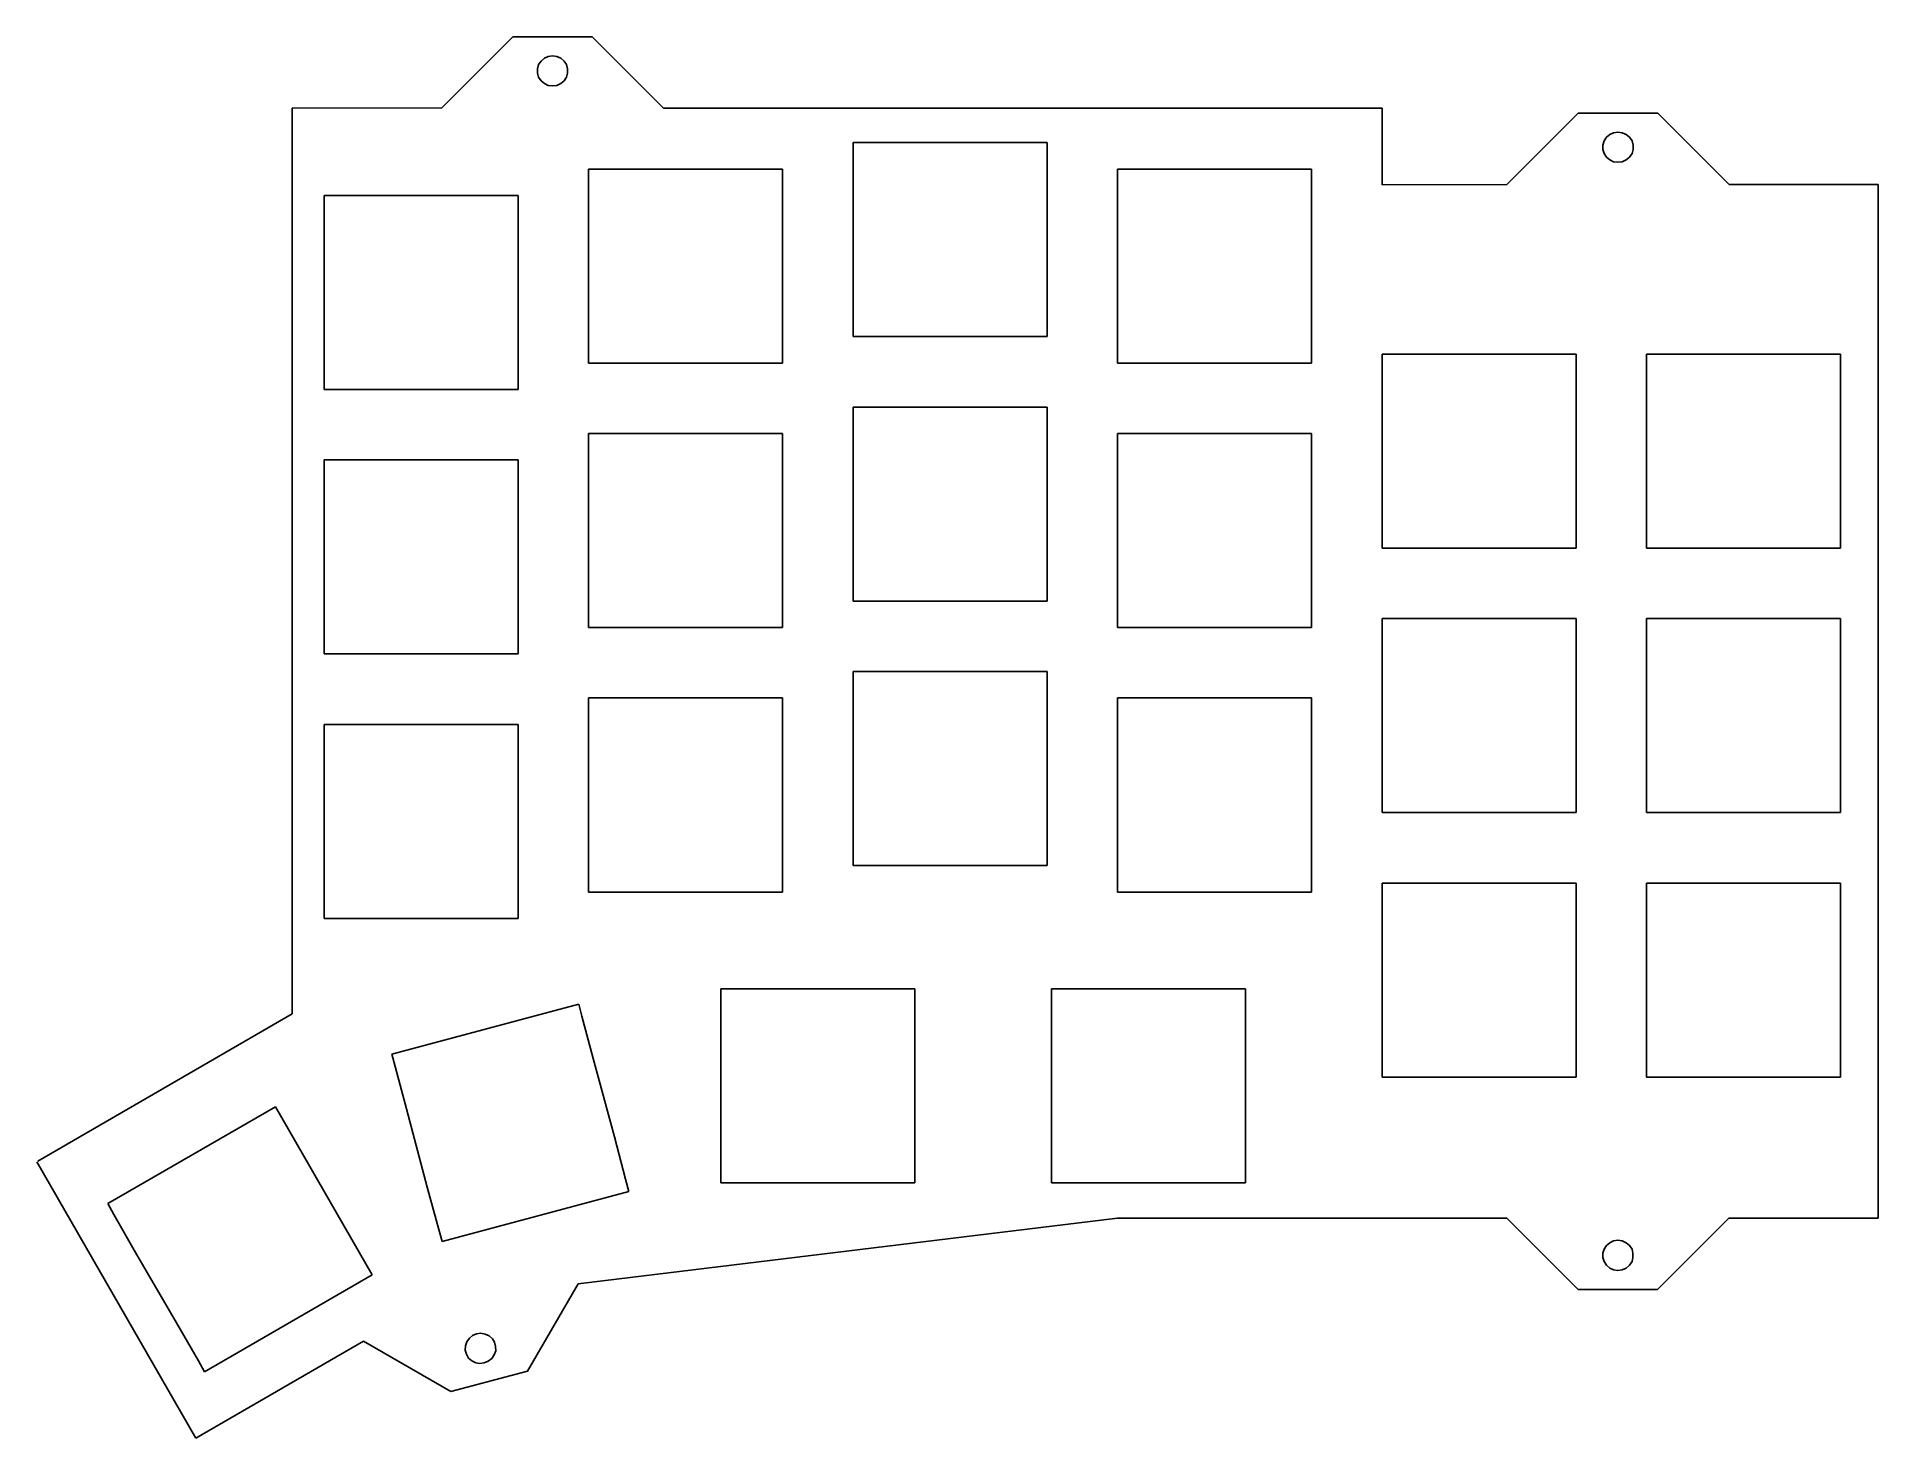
# Model space of a CAD drawing. Extents: x 36 to 169, y 137 to 238.
import ezdxf

# ---------------------------------------------------------------- set-up
doc = ezdxf.new("R2010")
doc.units = 0
doc.layers.add('レイヤー_1', color=7, linetype='CONTINUOUS')

msp = doc.modelspace()

# ---------------------------------------------------------------- linework, layer by layer
at = {"layer": 'レイヤー_1', "color": 1}
for points in [[(65.398298, 233.021056), (70.535871, 238.149221)], [(70.535871, 238.149222), (76.260612, 238.146222)], [(81.398187, 233.018006), (76.260613, 238.146171)], [(54.658884, 233.023121), (65.398294, 233.021121)], [(54.658884, 218.213646), (54.658884, 233.003041)], [(81.398184, 233.018001), (133.14502, 233.011001)], [(142.13405, 227.523871), (147.27162, 232.652031)], [(147.27162, 232.652032), (152.99636, 232.649032)], [(158.13394, 227.520821), (152.99636, 232.648981)], [(95.042934, 230.534231), (109.01614, 230.534231)], [(95.042934, 229.634111), (95.042934, 230.534231)], [(95.042934, 229.634111), (95.042934, 226.483711)], [(109.01614, 230.534231), (109.01614, 229.634111)], [(109.01614, 229.634111), (109.01614, 226.483711)], [(75.993064, 228.629231), (89.966274, 228.629231)], [(75.993064, 227.729141), (75.993064, 228.629231)], [(89.966274, 228.629231), (89.966274, 227.729141)], [(114.09279, 228.629231), (128.066, 228.629231)], [(114.09279, 227.729141), (114.09279, 228.629231)], [(128.066, 228.629231), (128.066, 227.729141)], [(75.993064, 227.729141), (75.993064, 224.578741)], [(89.966274, 227.729141), (89.966274, 224.578741)], [(114.09279, 227.729141), (114.09279, 224.578741)], [(128.066, 227.729141), (128.066, 224.578741)], [(133.1474, 227.497571), (142.13405, 227.523871)], [(158.13394, 227.520821), (168.87335, 227.518821)], [(168.87388, 227.518701), (168.86988, 188.42189), (168.87088, 170.74251), (168.87188, 158.5739)], [(56.943214, 226.724261), (70.916424, 226.724261)], [(56.943214, 225.824141), (56.943214, 226.724261)], [(56.943214, 225.824141), (56.943214, 222.673726)], [(70.916424, 226.724261), (70.916424, 225.824141)], [(70.916424, 225.824141), (70.916424, 222.673726)], [(95.042934, 220.611536), (95.042934, 226.483711)], [(109.01614, 226.483711), (109.01614, 220.611536)], [(75.993064, 218.706536), (75.993064, 224.578741)], [(89.966274, 224.578741), (89.966274, 218.706536)], [(114.09279, 218.706536), (114.09279, 224.578741)], [(128.066, 224.578741), (128.066, 218.706536)], [(56.943214, 216.801566), (56.943214, 222.673726)], [(70.916424, 222.673726), (70.916424, 216.801566)], [(95.042934, 220.611536), (95.042934, 217.461106)], [(109.01614, 220.611536), (109.01614, 217.461106)], [(54.658884, 218.213646), (54.658884, 167.79499), (54.637684, 167.77379), (36.328658, 157.16937)], [(75.993064, 218.706536), (75.993064, 215.556136)], [(89.966274, 218.706536), (89.966274, 215.556136)], [(114.09279, 218.706536), (114.09279, 215.556136)], [(128.066, 218.706536), (128.066, 215.556136)], [(56.943214, 216.801566), (56.943214, 213.651166)], [(70.916424, 216.801566), (70.916424, 213.651166)], [(95.042934, 216.561016), (95.042934, 217.461106)], [(109.01614, 216.561016), (95.042934, 216.561016)], [(109.01614, 217.461106), (109.01614, 216.561016)], [(75.993064, 214.656016), (75.993064, 215.556136)], [(89.966274, 215.556136), (89.966274, 214.656016)], [(114.09279, 214.656016), (114.09279, 215.556136)], [(128.066, 215.556136), (128.066, 214.656016)], [(133.14264, 215.294316), (147.11585, 215.294316)], [(133.14264, 214.394196), (133.14264, 215.294316)], [(147.11585, 215.294316), (147.11585, 214.394196)], [(152.1925, 215.294316), (166.16572, 215.294316)], [(152.1925, 214.394196), (152.1925, 215.294316)], [(166.16572, 215.294316), (166.16572, 214.394196)], [(56.943214, 212.751046), (56.943214, 213.651166)], [(70.916424, 213.651166), (70.916424, 212.751046)], [(89.966274, 214.656016), (75.993064, 214.656016)], [(128.066, 214.656016), (114.09279, 214.656016)], [(133.14264, 214.394196), (133.14264, 211.243806)], [(147.11585, 214.394196), (147.11585, 211.243806)], [(152.1925, 214.394196), (152.1925, 211.243806)], [(166.16572, 214.394196), (166.16572, 211.243806)], [(70.916424, 212.751046), (56.943214, 212.751046)], [(95.042934, 211.484346), (109.01614, 211.484346)], [(95.042934, 210.584226), (95.042934, 211.484346)], [(109.01614, 211.484346), (109.01614, 210.584226)], [(133.14264, 205.371616), (133.14264, 211.243806)], [(147.11585, 211.243806), (147.11585, 205.371616)], [(152.1925, 205.371616), (152.1925, 211.243806)], [(166.16572, 211.243806), (166.16572, 205.371616)], [(75.993064, 209.579366), (89.966274, 209.579366)], [(75.993064, 208.679256), (75.993064, 209.579366)], [(89.966274, 209.579366), (89.966274, 208.679256)], [(95.042934, 210.584226), (95.042934, 207.433836)], [(109.01614, 210.584226), (109.01614, 207.433836)], [(114.09279, 209.579366), (128.066, 209.579366)], [(114.09279, 208.679256), (114.09279, 209.579366)], [(128.066, 209.579366), (128.066, 208.679256)], [(75.993064, 208.679256), (75.993064, 205.528826)], [(89.966274, 208.679256), (89.966274, 205.528826)], [(114.09279, 208.679256), (114.09279, 205.528826)], [(128.066, 208.679256), (128.066, 205.528826)], [(56.943214, 206.774276), (56.943214, 207.674376), (70.916424, 207.674376)], [(70.916424, 207.674376), (70.916424, 206.774276)], [(95.042934, 201.561646), (95.042934, 207.433836)], [(109.01614, 207.433836), (109.01614, 201.561646)], [(56.943214, 206.774276), (56.943214, 203.623826)], [(70.916424, 206.774276), (70.916424, 203.623826)], [(75.993064, 199.656646), (75.993064, 205.528826)], [(89.966274, 205.528826), (89.966274, 199.656646)], [(114.09279, 199.656646), (114.09279, 205.528826)], [(128.066, 205.528826), (128.066, 199.656646)], [(133.14264, 205.371616), (133.14264, 202.221226)], [(147.11585, 205.371616), (147.11585, 202.221226)], [(152.1925, 205.371616), (152.1925, 202.221226)], [(166.16572, 205.371616), (166.16572, 202.221226)], [(56.943214, 197.751676), (56.943214, 203.623826)], [(70.916424, 203.623826), (70.916424, 197.751676)], [(133.14264, 201.321106), (133.14264, 202.221226)], [(147.11585, 202.221226), (147.11585, 201.321106)], [(152.1925, 201.321106), (152.1925, 202.221226)], [(166.16572, 202.221226), (166.16572, 201.321106)], [(95.042934, 201.561646), (95.042934, 198.411256)], [(109.01614, 201.561646), (109.01614, 198.411256)], [(147.11585, 201.321106), (133.14264, 201.321106)], [(166.16572, 201.321106), (152.1925, 201.321106)], [(75.993064, 199.656646), (75.993064, 196.50626)], [(89.966274, 199.656646), (89.966274, 196.50626)], [(114.09279, 199.656646), (114.09279, 196.50626)], [(128.066, 199.656646), (128.066, 196.50626)], [(56.943214, 197.751676), (56.943214, 194.60128)], [(70.916424, 197.751676), (70.916424, 194.60128)], [(95.042934, 197.511136), (95.042934, 198.411256)], [(109.01614, 198.411256), (109.01614, 197.511136)], [(75.993064, 195.60617), (75.993064, 196.50626)], [(89.966274, 196.50626), (89.966274, 195.60617)], [(109.01614, 197.511136), (95.042934, 197.511136)], [(114.09279, 195.60617), (114.09279, 196.50626)], [(128.066, 196.50626), (128.066, 195.60617)], [(89.966274, 195.60617), (75.993064, 195.60617)], [(128.066, 195.60617), (114.09279, 195.60617)], [(133.14264, 196.24444), (147.11585, 196.24444)], [(133.14264, 195.34435), (133.14264, 196.24444)], [(133.14264, 195.34435), (133.14264, 192.19395)], [(147.11585, 196.24444), (147.11585, 195.34435)], [(147.11585, 195.34435), (147.11585, 192.19395)], [(152.1925, 196.24444), (166.16572, 196.24444)], [(152.1925, 195.34435), (152.1925, 196.24444)], [(152.1925, 195.34435), (152.1925, 192.19395)], [(166.16572, 196.24444), (166.16572, 195.34435)], [(166.16572, 195.34435), (166.16572, 192.19395)], [(56.943214, 193.70117), (56.943214, 194.60128)], [(70.916424, 193.70117), (56.943214, 193.70117)], [(70.916424, 194.60128), (70.916424, 193.70117)], [(95.042934, 192.43448), (109.01614, 192.43448)], [(95.042934, 191.53436), (95.042934, 192.43448)], [(109.01614, 192.43448), (109.01614, 191.53436)], [(95.042934, 191.53436), (95.042934, 188.38397)], [(109.01614, 191.53436), (109.01614, 188.38397)], [(133.14264, 186.32175), (133.14264, 192.19395)], [(147.11585, 192.19395), (147.11585, 186.32175)], [(152.1925, 186.32175), (152.1925, 192.19395)], [(166.16572, 192.19395), (166.16572, 186.32175)], [(75.993064, 190.52949), (89.966274, 190.52949)], [(75.993064, 189.62937), (75.993064, 190.52949)], [(89.966274, 190.52949), (89.966274, 189.62937)], [(114.09279, 190.52949), (128.066, 190.52949)], [(114.09279, 189.62937), (114.09279, 190.52949)], [(128.066, 190.52949), (128.066, 189.62937)], [(56.943214, 188.62451), (70.916424, 188.62451)], [(56.943214, 187.72438), (56.943214, 188.62451)], [(70.916424, 188.62451), (70.916424, 187.72438)], [(75.993064, 189.62937), (75.993064, 186.47897)], [(89.966274, 189.62937), (89.966274, 186.47897)], [(95.042934, 182.51178), (95.042934, 188.38397)], [(109.01614, 188.38397), (109.01614, 182.51178)], [(114.09279, 189.62937), (114.09279, 186.47897)], [(128.066, 189.62937), (128.066, 186.47897)], [(56.943214, 187.72438), (56.943214, 184.57399)], [(70.916424, 187.72438), (70.916424, 184.57399)], [(75.993064, 180.6068), (75.993064, 186.47897)], [(89.966274, 186.47897), (89.966274, 180.6068)], [(114.09279, 180.6068), (114.09279, 186.47897)], [(128.066, 186.47897), (128.066, 180.6068)], [(133.14264, 186.32175), (133.14264, 183.17135)], [(147.11585, 186.32175), (147.11585, 183.17135)], [(152.1925, 186.32175), (152.1925, 183.17135)], [(166.16572, 186.32175), (166.16572, 183.17135)], [(56.943214, 178.70181), (56.943214, 184.57399)], [(70.916424, 184.57399), (70.916424, 178.70181)], [(133.14264, 182.27123), (133.14264, 183.17135)], [(147.11585, 183.17135), (147.11585, 182.27123)], [(152.1925, 182.27123), (152.1925, 183.17135)], [(166.16572, 183.17135), (166.16572, 182.27123)], [(95.042934, 182.51178), (95.042934, 179.36139)], [(109.01614, 182.51178), (109.01614, 179.36139)], [(147.11585, 182.27123), (133.14264, 182.27123)], [(166.16572, 182.27123), (152.1925, 182.27123)], [(75.993064, 180.6068), (75.993064, 177.45641)], [(89.966274, 180.6068), (89.966274, 177.45641)], [(114.09279, 180.6068), (114.09279, 177.45641)], [(128.066, 180.6068), (128.066, 177.45641)], [(95.042934, 178.46127), (95.042934, 179.36139)], [(109.01614, 179.36139), (109.01614, 178.46127)], [(56.943214, 178.70181), (56.943214, 175.55142)], [(70.916424, 178.70181), (70.916424, 175.55142)], [(109.01614, 178.46127), (95.042934, 178.46127)], [(75.993064, 176.55628), (75.993064, 177.45641)], [(89.966274, 176.55628), (75.993064, 176.55628)], [(89.966274, 177.45641), (89.966274, 176.55628)], [(114.09279, 176.55628), (114.09279, 177.45641)], [(128.066, 176.55628), (114.09279, 176.55628)], [(128.066, 177.45641), (128.066, 176.55628)], [(133.14264, 177.1946), (147.11585, 177.1946)], [(133.14264, 176.29448), (133.14264, 177.1946)], [(147.11585, 177.1946), (147.11585, 176.29448)], [(152.1925, 177.1946), (166.16572, 177.1946)], [(152.1925, 176.29448), (152.1925, 177.1946)], [(166.16572, 177.1946), (166.16572, 176.29448)], [(56.943214, 174.65129), (56.943214, 175.55142)], [(70.916424, 175.55142), (70.916424, 174.65129)], [(133.14264, 176.29448), (133.14264, 173.14407)], [(147.11585, 176.29448), (147.11585, 173.14407)], [(152.1925, 176.29448), (152.1925, 173.14407)], [(166.16572, 176.29448), (166.16572, 173.14407)], [(70.916424, 174.65129), (56.943214, 174.65129)], [(133.14264, 167.27191), (133.14264, 173.14407)], [(147.11585, 173.14407), (147.11585, 167.27191)], [(152.1925, 167.27191), (152.1925, 173.14407)], [(166.16572, 173.14407), (166.16572, 167.27191)], [(61.824104, 164.86948), (75.304774, 168.4857)], [(75.304744, 168.48572), (75.518944, 167.60766)], [(85.518004, 169.57465), (99.491214, 169.57465)], [(85.518004, 168.67453), (85.518004, 169.57465)], [(85.518004, 168.67453), (85.518004, 165.52413)], [(99.491214, 169.57465), (99.491214, 168.67453)], [(99.491214, 168.67453), (99.491214, 165.52413)], [(109.33032, 169.57465), (123.30354, 169.57465)], [(109.33032, 168.67453), (109.33032, 169.57465)], [(109.33032, 168.67453), (109.33032, 165.52413)], [(123.30354, 169.57465), (123.30354, 168.67453)], [(123.30354, 168.67453), (123.30354, 165.52413)], [(75.519054, 167.60769), (76.332824, 164.56657)], [(133.14264, 167.27191), (133.14264, 164.12148)], [(147.11585, 167.27191), (147.11585, 164.12148)], [(152.1925, 167.27191), (152.1925, 164.12148)], [(166.16572, 167.27191), (166.16572, 164.12148)], [(62.059694, 163.99138), (61.824114, 164.86946)], [(76.332824, 164.56654), (77.853394, 158.91266)], [(85.518004, 159.65196), (85.518004, 165.52413)], [(99.491214, 165.52413), (99.491214, 159.65196)], [(109.33032, 159.64841), (109.33032, 165.52413)], [(123.30354, 165.52413), (123.30354, 159.65196)], [(62.059734, 163.99142), (62.873504, 160.9503)], [(133.14264, 163.22139), (133.14264, 164.12148)], [(147.11585, 163.22139), (133.14264, 163.22139)], [(147.11585, 164.12148), (147.11585, 163.22139)], [(152.1925, 163.22139), (152.1925, 164.12148)], [(166.16572, 163.22139), (152.1925, 163.22139)], [(166.16572, 164.12148), (166.16572, 163.22139)], [(41.362798, 154.11137), (53.454734, 161.08834)], [(53.454754, 161.08833), (53.904604, 160.29576)], [(64.372654, 155.29641), (62.873524, 160.95028)], [(53.904614, 160.29576), (55.468384, 157.57523)], [(85.518004, 159.65196), (85.518004, 156.50156)], [(99.491214, 159.65196), (99.491214, 156.50156)], [(109.33032, 159.65196), (109.33032, 156.50156)], [(123.30354, 159.65196), (123.30354, 156.50156)], [(77.853634, 158.91276), (78.667404, 155.87164)], [(168.87214, 158.5739), (168.87414, 155.57393)], [(47.717108, 137.2196), (36.259798, 157.12605)], [(55.468294, 157.57523), (58.403074, 152.4984)], [(85.518004, 155.60144), (85.518004, 156.50156)], [(99.491214, 156.50156), (99.491214, 155.60144)], [(109.33032, 155.60144), (109.33032, 156.50156)], [(123.30354, 156.50156), (123.30354, 155.60144)], [(64.372644, 155.29643), (65.207854, 152.25531)], [(78.667154, 155.87155), (78.902734, 154.99347)], [(99.491214, 155.60144), (85.518004, 155.60144)], [(123.30354, 155.60144), (109.33032, 155.60144)], [(168.87361, 155.57393), (168.87414, 153.06052)], [(41.812648, 153.31879), (41.362788, 154.11138)], [(78.902734, 154.99348), (65.443474, 151.37722)], [(75.241604, 148.34059), (114.09306, 153.06223)], [(114.09306, 153.06223), (133.145, 153.06023)], [(142.1271, 153.05748), (147.26468, 147.92931)], [(158.12699, 153.06053), (152.98942, 147.93236)], [(168.87413, 153.06052), (158.12699, 153.06053)], [(58.403094, 152.49836), (59.966874, 149.77783)], [(65.443474, 151.37722), (65.207894, 152.2553)], [(46.311118, 145.52142), (43.376348, 150.59825)], [(60.416694, 148.98525), (48.346108, 142.00831)], [(59.966814, 149.77784), (60.416674, 148.98527)], [(75.241604, 148.34059), (71.606354, 142.05746)], [(147.26468, 147.92931), (152.98942, 147.93231)], [(46.311128, 145.52141), (47.896338, 142.80088)], [(47.717108, 137.2196), (59.787684, 144.19657)], [(59.787684, 144.19657), (66.077464, 140.57284)], [(48.346108, 142.00829), (47.896258, 142.80086)], [(66.077464, 140.57284), (71.606354, 142.05746)]]:
    msp.add_lwpolyline(points, dxfattribs=at)
for points in [[(73.398298, 236.780989), (73.08795, 236.7371), (72.821935, 236.605438), (72.578087, 236.407943), (72.400745, 236.144621), (72.312075, 235.837408), (72.312075, 235.530195), (72.400745, 235.244924), (72.578087, 234.981606), (72.821935, 234.78411), (73.08795, 234.652446), (73.398298, 234.608556), (73.708649, 234.652446), (73.996833, 234.78411), (74.240654, 234.981606), (74.417994, 235.244924), (74.484504, 235.530196), (74.484504, 235.837409), (74.417994, 236.144622), (74.240654, 236.407943), (73.996833, 236.605439), (73.708649, 236.7371)], [(150.13405, 231.283801), (149.8237, 231.239901), (149.55768, 231.108241), (149.31384, 230.910741), (149.13649, 230.647421), (149.04779, 230.340211), (149.04779, 230.033001), (149.13649, 229.747731), (149.31384, 229.484411), (149.55768, 229.286911), (149.8237, 229.155251), (150.13405, 229.111351), (150.4444, 229.155251), (150.73258, 229.286911), (150.9764, 229.484411), (151.15374, 229.747731), (151.22024, 230.033001), (151.22024, 230.340211), (151.15374, 230.647421), (150.9764, 230.910741), (150.73258, 231.108241), (150.4444, 231.239901)], [(41.812658, 153.31878), (43.376418, 150.59828), (43.376418, 150.59828)], [(150.1271, 149.29754), (149.81675, 149.34144), (149.55074, 149.4731), (149.30689, 149.6706), (149.12955, 149.93392), (149.04085, 150.24113), (149.04085, 150.54835), (149.12955, 150.83362), (149.30689, 151.09694), (149.55074, 151.29443), (149.81675, 151.4261), (150.1271, 151.47), (150.43745, 151.4261), (150.72564, 151.29443), (150.96946, 151.09694), (151.1468, 150.83362), (151.2133, 150.54835), (151.2133, 150.24113), (151.1468, 149.93392), (150.96946, 149.6706), (150.72564, 149.4731), (150.43745, 149.34144)], [(68.488234, 142.6353), (68.177104, 142.5974), (67.886074, 142.6557), (67.599414, 142.78336), (67.359964, 142.99181), (67.194804, 143.2656), (67.115304, 143.56235), (67.127104, 143.86085), (67.230254, 144.16109), (67.414674, 144.41497), (67.637554, 144.611), (67.925964, 144.73372), (68.237094, 144.77162), (68.549544, 144.71902), (68.836174, 144.59136), (69.075614, 144.38291), (69.213694, 144.12457), (69.293194, 143.82783), (69.308494, 143.51387), (69.205344, 143.21362), (69.020954, 142.95975), (68.776664, 142.75799)]]:
    msp.add_lwpolyline(points, close=True, dxfattribs=at)
for points in [[(133.1474, 227.497571), (133.14661, 229.784921), (133.1454, 229.930931), (133.1454, 233.010951)], [(133.145, 153.06076), (135.43235, 153.06156), (139.04709, 153.05676), (142.1271, 153.05776)]]:
    msp.add_open_spline(points, degree=3, dxfattribs=at)

doc.saveas('drawing.dxf')
